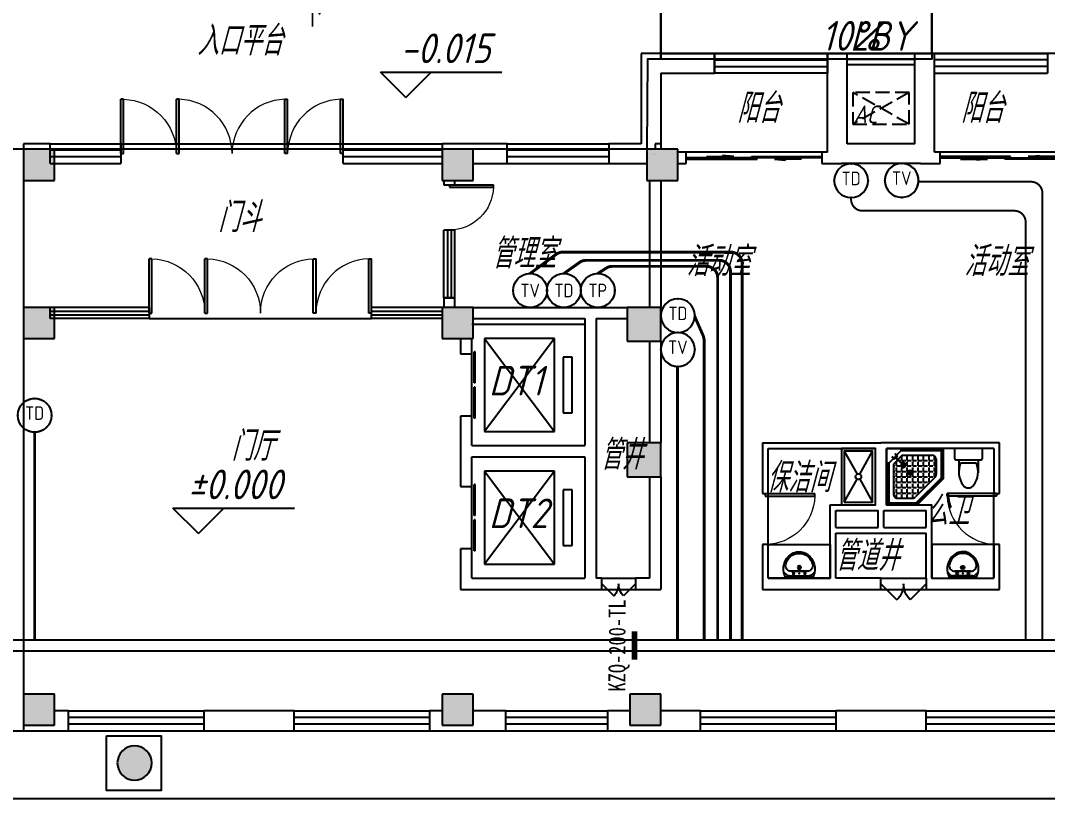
# Model space of a CAD drawing. Extents: x 0 to 2972856, y -1269770 to 0.
# Drawn here: x 2723406 to 2741606, y -885166 to -871384 of the extents above; entities that cross this region are included whole.
import ezdxf
from ezdxf.enums import TextEntityAlignment as Align

# ---------------------------------------------------------------- set-up
doc = ezdxf.new("R2010")
doc.units = 0
doc.header["$LTSCALE"] = 1000
doc.header["$PDSIZE"] = 50
doc.linetypes.add('DASH', pattern=[0.35, 0.25, -0.1])
for name, color, linetype in [('1-建筑底图', 8, 'Continuous'), ('CABLETRAY_PDS', 4, 'Continuous'), ('EQUIP-通讯', 3, 'Continuous'), ('PUB_TEXT', 7, 'Continuous'), ('WIRE-综合布线', 4, 'Continuous'), ('抗震支吊架', 2, 'Continuous'), ('洁具', 251, 'Continuous'), ('空调外机', 251, 'Continuous'), ('防火分区', 255, 'Continuous')]:
    doc.layers.add(name, color=color, linetype=linetype)
doc.styles.add('_TCH_DIM', font='SIMPLEX', dxfattribs={"bigfont": 'GBCBIG'})
doc.styles.add('_TEL_ATTDEF', font='GBENOR', dxfattribs={"width": 0.8, "height": 3, "bigfont": 'GBCBIG'})
doc.styles.add('_TEL_DIM', font='SIMPLEX', dxfattribs={"width": 0.8, "height": 3.5, "bigfont": 'HZTXT'})
doc.styles.add('kzcad', font='', dxfattribs={"width": 0.8})
doc.styles.get("Standard").update_dxf_attribs({"font": 'gbeitc.shx', "bigfont": 'gbcbig.shx'})
doc.styles.get('kzcad').set_extended_font_data('SimSun')
doc.linetypes.add('JIEDI', pattern='A,1.25,-0.25,0.25,-0.25,0.625,["/",Standard,S=0.6,R=0,X=0,Y=-0.3],0.625,-0.25,0.25,-0.25', length=4)

# ---------------------------------------------------------------- blocks, each defined once
blk = doc.blocks.new('$equip$00003204')
at = {"const_width": 0.05}
blk.add_lwpolyline([(0, 0.5, -1), (0, -0.5, -1), (0, 0.5, 0.021884)], format="xyb", dxfattribs=at)
blk.add_circle((0, 0), 0.5)
for p in [(0, 0.5), (-0.5, 0), (0.5, 0), (0, -0.5)]:
    blk.add_point(p)
at = {"color": 7, "style": '_TEL_ATTDEF'}
blk.add_attdef('$TEXT$', text='', height=0.4, dxfattribs=at).set_placement((0, 0), align=Align.MIDDLE_CENTER)
at = {"color": 7, "style": '_TEL_DIM', "flags": 1}
for tag in ['A', 'REMARK']:
    blk.add_attdef(tag, text='', height=0.00002, dxfattribs=at).set_placement((0, 0), align=Align.MIDDLE_CENTER)
blk = doc.blocks.new('$equip$00003209')
at = {"const_width": 0.05}
blk.add_lwpolyline([(0, 0.5, -1), (0, -0.5, -1), (0, 0.5, 0.021884)], format="xyb", dxfattribs=at)
blk.add_circle((0, 0), 0.5)
for p in [(0, 0.5), (-0.5, 0), (0.5, 0), (0, -0.5)]:
    blk.add_point(p)
at = {"color": 7, "style": '_TEL_ATTDEF'}
blk.add_attdef('$TEXT$', text='', height=0.4, dxfattribs=at).set_placement((0, 0), align=Align.MIDDLE_CENTER)
at = {"color": 7, "style": '_TEL_DIM', "flags": 1}
for tag in ['A', 'REMARK']:
    blk.add_attdef(tag, text='', height=0.00002, dxfattribs=at).set_placement((0, 0), align=Align.MIDDLE_CENTER)
blk = doc.blocks.new('$equip$00003208')
at = {"const_width": 0.05}
blk.add_lwpolyline([(0, 0.5, -1), (0, -0.5, -1), (0, 0.5, 0.021884)], format="xyb", dxfattribs=at)
blk.add_circle((0, 0), 0.5)
for p in [(0, 0.5), (-0.5, 0), (0.5, 0), (0, -0.5)]:
    blk.add_point(p)
at = {"color": 7, "style": '_TEL_ATTDEF'}
blk.add_attdef('$TEXT$', text='', height=0.4, dxfattribs=at).set_placement((0, 0), align=Align.MIDDLE_CENTER)
at = {"color": 7, "style": '_TEL_DIM', "flags": 1}
for tag in ['A', 'REMARK']:
    blk.add_attdef(tag, text='', height=0.00002, dxfattribs=at).set_placement((0, 0), align=Align.MIDDLE_CENTER)
blk = doc.blocks.new('A$C2CDD3BEF')
at = {"layer": '防火分区'}
h = blk.add_hatch(color=6, dxfattribs=at)
h.dxf.hatch_style = 1
edge = h.paths.add_edge_path()
edge.add_arc((460, 446), 282, 0, 360)
at = {"layer": '防火分区', "color": 6}
blk.add_lwpolyline([(0, 0), (900, 0), (900, 900), (0, 900)], close=True, dxfattribs=at)
blk.add_circle((460, 446), 282, dxfattribs=at)
blk = doc.blocks.new('$lvtry$00000178')
at = {"color": 0}
for p, q in [((-238, 0), (238, 0)), ((-214, -36), (-272, -91)), ((-180, -23), (180, -23)), ((-142, -105), (140, -105)), ((140, -105), (-142, -105)), ((216, -37), (268, -91))]:
    blk.add_line(p, q, dxfattribs=at)
blk.add_lwpolyline([(-104, -430, 0.224698), (110, -425, 0.348046), (269, -79), (239, 0), (-241, 0), (-271, -79, 0.356844)], format="xyb", close=True, dxfattribs=at)
for centre, radius in [((-100, -65), 16.3), ((1, -172), 31.6), ((100, -65), 16.3)]:
    blk.add_circle(centre, radius, dxfattribs=at)
at = {"color": 0, "lineweight": 13}
blk.add_circle((1, -172), 23, dxfattribs=at)
at = {"color": 0}
for centre, radius, start, end in [((-142, -205), 100, 90, 190.5602), ((-180, -73), 50, 90, 133.181), ((140, -205), 100, 349.4398, 90), ((180, -73), 50, 44.5607, 90), ((-1, -179), 243, 190.5602, 349.4398)]:
    blk.add_arc(centre, radius, start, end, dxfattribs=at)
for p in [(0, -65), (1, -172)]:
    blk.add_point(p, dxfattribs=at)
blk = doc.blocks.new('1F平面-CAD导入_dwg_Drawing4_t3_dwg_$plan$00001613-474159-1F-927810-1F')
at = {"layer": '洁具'}
for p, q in [((-30, 250), (-170, 250)), ((-200, 170), (-430, 170)), ((-260, -140), (-260, 140)), ((-200, -170), (-200, -220)), ((-170, -250), (-30, -250))]:
    blk.add_line(p, q, dxfattribs=at)
for points in [[(-200, 220), (-200, 170), (-200, -170), (-430, -170)], [(0, -220), (0, 220)]]:
    blk.add_lwpolyline(points, dxfattribs=at)
for centre, radius, start, end in [((-170, 220), 30, 90, 180), ((-30, 220), 30, 0, 90), ((-590, 0), 110, 123.4509, 236.5491), ((-413, -227), 398, 67.4505, 126.6381), ((-413, 227), 398, 233.3619, 292.5495), ((-170, -220), 30, 180, 270), ((-30, -220), 30, 270, 0)]:
    blk.add_arc(centre, radius, start, end, dxfattribs=at)
blk = doc.blocks.new('$lvtry$00000169')
at = {"color": 0}
for p, q in [((259, -36), (259, 0)), ((259, -36), (36, -259)), ((276, -120), (120, -276)), ((144, -151), (291, -298)), ((151, -144), (298, -291)), ((259, -24), (976, -24)), ((259, -36), (964, -36)), ((270, -213), (270, -143)), ((276, -120), (808, -120)), ((366, -213), (366, -143)), ((462, -213), (462, -143)), ((558, -213), (558, -143)), ((655, -213), (655, -143)), ((751, -213), (751, -143)), ((847, -213), (847, -143)), ((964, -36), (976, -24)), ((964, -36), (964, -525)), ((976, -24), (976, -530)), ((36, -259), (0, -259)), ((24, -259), (24, -976)), ((36, -259), (36, -964)), ((120, -276), (120, -808)), ((120, -309), (147, -309)), ((173, -309), (173, -239)), ((173, -309), (243, -309)), ((173, -405), (173, -335)), ((183, -213), (205, -213)), ((220, -213), (243, -213)), ((270, -213), (340, -213)), ((270, -263), (270, -239)), ((270, -405), (270, -335)), ((334, -309), (340, -309)), ((366, -213), (436, -213)), ((366, -309), (366, -239)), ((366, -309), (436, -309)), ((366, -405), (366, -335)), ((462, -213), (532, -213)), ((462, -309), (462, -239)), ((462, -309), (532, -309)), ((462, -405), (462, -335)), ((558, -213), (628, -213)), ((558, -309), (558, -239)), ((558, -309), (628, -309)), ((558, -405), (558, -335)), ((655, -213), (725, -213)), ((655, -309), (655, -239)), ((655, -309), (725, -309)), ((655, -405), (655, -335)), ((751, -213), (821, -213)), ((751, -309), (751, -239)), ((751, -309), (821, -309)), ((751, -405), (751, -335)), ((847, -213), (880, -213)), ((847, -309), (847, -239)), ((847, -309), (880, -309)), ((847, -405), (847, -335)), ((880, -192), (880, -460)), ((120, -405), (147, -405)), ((120, -501), (147, -501)), ((173, -405), (243, -405)), ((173, -501), (173, -431)), ((173, -501), (243, -501)), ((173, -598), (173, -528)), ((270, -405), (340, -405)), ((270, -501), (270, -431)), ((270, -501), (340, -501)), ((270, -598), (270, -528)), ((366, -405), (379, -405)), ((366, -501), (366, -431)), ((366, -501), (436, -501)), ((366, -598), (366, -528)), ((462, -405), (532, -405)), ((462, -501), (462, -431)), ((462, -501), (532, -501)), ((462, -598), (462, -528)), ((859, -511), (511, -859)), ((964, -525), (525, -964)), ((976, -530), (530, -976)), ((558, -405), (628, -405)), ((558, -501), (558, -431)), ((558, -501), (628, -501)), ((558, -598), (558, -528)), ((655, -405), (725, -405)), ((655, -501), (655, -431)), ((655, -501), (725, -501)), ((655, -598), (655, -528)), ((751, -405), (821, -405)), ((751, -501), (751, -431)), ((751, -501), (821, -501)), ((751, -598), (751, -528)), ((847, -405), (880, -405)), ((847, -501), (847, -431)), ((847, -501), (867, -501)), ((964, -525), (976, -530)), ((120, -598), (147, -598)), ((120, -694), (147, -694)), ((173, -598), (243, -598)), ((173, -694), (173, -624)), ((173, -694), (243, -694)), ((173, -790), (173, -720)), ((270, -598), (340, -598)), ((270, -694), (270, -624)), ((270, -694), (340, -694)), ((270, -790), (270, -720)), ((366, -598), (436, -598)), ((366, -694), (366, -624)), ((366, -694), (436, -694)), ((366, -790), (366, -720)), ((462, -598), (532, -598)), ((462, -694), (462, -624)), ((462, -694), (532, -694)), ((462, -790), (462, -720)), ((558, -598), (628, -598)), ((558, -694), (558, -624)), ((558, -694), (628, -694)), ((558, -790), (558, -720)), ((655, -598), (725, -598)), ((655, -694), (655, -624)), ((655, -694), (676, -694)), ((751, -598), (773, -598)), ((120, -790), (147, -790)), ((173, -790), (243, -790)), ((173, -878), (173, -816)), ((192, -880), (460, -880)), ((270, -790), (340, -790)), ((270, -880), (270, -816)), ((366, -790), (436, -790)), ((366, -880), (366, -816)), ((462, -790), (532, -790)), ((462, -880), (462, -816)), ((558, -790), (580, -790)), ((36, -964), (24, -976)), ((24, -976), (530, -976)), ((36, -964), (525, -964)), ((525, -964), (530, -976))]:
    blk.add_line(p, q, dxfattribs=at)
blk.add_lwpolyline([(0, 0), (0, -1000), (540, -1000), (1000, -540), (1000, 0)], close=True)
for points in [[(0, 0), (0, -1000)], [(0, 0), (1000, 0)], [(1000, 0), (1000, -540)], [(136, -190), (148, -178), (132, -162), (121, -174)], [(190, -136), (178, -148), (162, -132), (174, -121)], [(1000, -540), (540, -1000)], [(0, -1000), (540, -1000)]]:
    blk.add_lwpolyline(points, close=True, dxfattribs=at)
for radius in [43.8, 31.1]:
    blk.add_circle((416, -428), radius, dxfattribs=at)
for centre, radius, start, end in [((808, -192), 72, 0, 90), ((296, -296), 40.6, 142.583, 128.4197), ((296, -296), 28.6, 145.828, 125.6599), ((808, -460), 72, 315, 0), ((192, -808), 72, 180, 270), ((460, -808), 72, 270, 315)]:
    blk.add_arc(centre, radius, start, end, dxfattribs=at)
for p in [(103, -156, 0), (156, -102, 0), (416, -428, 0)]:
    blk.add_point(p, dxfattribs=at)
blk = doc.blocks.new('A$C70365C93')
at = {"layer": '洁具'}
blk.add_lwpolyline([(-1900, 2300), (-1900, 1700), (-800, 1700), (-800, 2300)], close=True, dxfattribs=at)
blk.add_blockref('$lvtry$00000178', (-1350, 2280), dxfattribs=at)
at = {"layer": '洁具', "rotation": 180}
blk.add_blockref('$lvtry$00000169', (0, 0), dxfattribs=at)
at = {"layer": '洁具', "extrusion": (0, 0, -1), "xscale": -1, "zscale": -1, "rotation": 90}
blk.add_blockref('1F平面-CAD导入_dwg_Drawing4_t3_dwg_$plan$00001613-474159-1F-927810-1F', (1450, 0), dxfattribs=at)
blk = doc.blocks.new('A$Cf5a72a1b')
at = {"layer": '空调外机', "linetype": 'DASH'}
for p, q in [((1000, 563), (0, 0)), ((1000, 0), (0, 563))]:
    blk.add_line(p, q, dxfattribs=at)
blk.add_lwpolyline([(1000, 563), (0, 563), (0, 0), (1000, 0)], close=True, dxfattribs=at)
at = {"layer": 'PUB_TEXT'}
blk.add_text('AC', height=315, dxfattribs=at).set_placement((5, 18))
blk = doc.blocks.new('$WINLIB2D$00000001')
at = {"color": 0}
for points in [[(-0.5, 0.5), (-0.5, -0.5)], [(-0.5, 0.5), (0.5, 0.5)], [(0.5, -0.5), (0.5, 0.5)], [(0.5, 0.1667), (-0.5, 0.1667)], [(0.5, -0.1667), (-0.5, -0.1667)], [(-0.5, -0.5), (0.5, -0.5)]]:
    blk.add_lwpolyline(points, dxfattribs=at)
blk = doc.blocks.new('$DorLib2D$00000116')
at = {"color": 0}
for p, q in [((-0.5, 0), (-0.146, 0.354)), ((0.5, 0), (0.146, 0.354))]:
    blk.add_line(p, q, dxfattribs=at)
for centre, start, end in [((-0.5, 0), 0, 45), ((0.5, 0), 135, 180)]:
    blk.add_arc(centre, 0.5, start, end, dxfattribs=at)
blk = doc.blocks.new('$DORLIB2D$00000127')
at = {"color": 0}
for points in [[(-0.533, 0.795), (-0.533, 0.69)], [(-0.033, 0.795), (-0.533, 0.795)], [(-0.033, 0.69), (-0.533, 0.69)], [(-0.033, 0.795), (-0.033, 0.69)], [(0.533, 0.795), (0.033, 0.795)], [(0.033, 0.795), (0.033, 0.69)], [(0.533, 0.69), (0.033, 0.69)], [(0.533, 0.795), (0.533, 0.69)], [(0.5, 0.5), (-0.5, 0.5)]]:
    blk.add_lwpolyline(points, dxfattribs=at)
blk = doc.blocks.new('$DorLib2D$00000001')
for p, q in [((0.45, 0.975), (0.5, 0.975)), ((0.45, 0), (0.45, 0.975)), ((0.5, 0), (0.5, 0.975)), ((0.5, 0), (0.45, 0))]:
    blk.add_line(p, q)
at = {"lineweight": 13}
blk.add_arc((0.475, 0), 0.975, 91.4693, 180, dxfattribs=at)
blk = doc.blocks.new('$DorLib2D$00000131')
at = {"color": 0, "linetype": 'Continuous'}
for p, q in [((0.15, 0.125), (0.2319, 0.1973)), ((0.2319, 0.1973), (0.2319, 0.125)), ((-0.5, 0.125), (-0.5, 0)), ((0.0192, 0.125), (-0.5, 0.125)), ((0.0192, 0), (0.0192, 0.125)), ((0.35, 0.125), (0.15, 0.125)), ((-0.5, 0), (0.0192, 0)), ((-0.024, 0), (0.5, 0)), ((-0.024, -0.125), (-0.024, 0)), ((0.5, 0), (0.5, -0.125)), ((-0.35, -0.125), (-0.15, -0.125)), ((-0.2319, -0.1973), (-0.2319, -0.125)), ((-0.15, -0.125), (-0.2319, -0.1973)), ((0.5, -0.125), (-0.024, -0.125))]:
    blk.add_line(p, q, dxfattribs=at)
blk = doc.blocks.new('$DorLib2D$00000002')
for p, q in [((-0.5, 0), (-0.5, 0.4875)), ((-0.475, 0.4875), (-0.5, 0.4875)), ((-0.475, 0), (-0.475, 0.4875)), ((0.475, 0), (0.475, 0.4875)), ((0.475, 0.4875), (0.5, 0.4875)), ((0.5, 0), (0.5, 0.4875)), ((-0.5, 0), (-0.475, 0)), ((0.5, 0), (0.475, 0))]:
    blk.add_line(p, q)
at = {"lineweight": 13}
for centre, start, end in [((-0.4875, 0), 0, 88.53072), ((0.4875, 0), 91.46928, 180)]:
    blk.add_arc(centre, 0.4875, start, end, dxfattribs=at)
blk = doc.blocks.new('1-1层建筑底图')
at = {"layer": '1-建筑底图'}
for points in [[(2109226.6, -730026.3), (2108676.6, -730026.3), (2108676.6, -730576.3), (2109226.6, -730576.3)], [(2116651.6, -730026.3), (2116101.6, -730026.3), (2116101.6, -730576.3), (2116651.6, -730576.3)], [(2120276.6, -730026.3), (2119726.6, -730026.3), (2119726.6, -730576.3), (2120276.6, -730576.3)], [(2109226.6, -732826.3), (2108676.6, -732826.3), (2108676.6, -733376.3), (2109226.6, -733376.3)], [(2116651.6, -732826.3), (2116101.6, -732826.3), (2116101.6, -733376.3), (2116651.6, -733376.3)], [(2119976.6, -732826.3), (2119376.6, -732826.3), (2119376.6, -733426.3), (2119976.6, -733426.3)], [(2119976.6, -735226.3), (2119376.6, -735226.3), (2119376.6, -735826.3), (2119976.6, -735826.3)], [(2109226.6, -739676.3), (2108676.6, -739676.3), (2108676.6, -740226.3), (2109226.6, -740226.3)], [(2116651.6, -739676.3), (2116101.6, -739676.3), (2116101.6, -740226.3), (2116651.6, -740226.3)], [(2119976.6, -739676.3), (2119426.6, -739676.3), (2119426.6, -740226.3), (2119976.6, -740226.3)]]:
    blk.add_hatch(color=256, dxfattribs=at).paths.add_polyline_path(points)
for p, q in [((2124776.6, -728326.3), (2124776.6, -727126.3)), ((2120926.6, -728326.3), (2119626.6, -728326.3)), ((2119626.6, -728326.3), (2119626.6, -729926.3)), ((2120926.6, -728676.3), (2120926.6, -728326.3)), ((2123276.6, -728326.3), (2122926.6, -728326.3)), ((2122926.6, -728326.3), (2122926.6, -728676.3)), ((2123276.6, -729926.3), (2123276.6, -728326.3)), ((2124476.6, -729926.3), (2124476.6, -728326.3)), ((2124826.6, -728326.3), (2124476.6, -728326.3)), ((2124826.6, -728676.3), (2124826.6, -728326.3)), ((2115454.6, -729106.4), (2115004.6, -728656.4)), ((2115004.6, -728656.4), (2117155.6, -728656.4)), ((2115454.6, -729106.4), (2115904.6, -728656.4)), ((2119976.6, -728676.3), (2120926.6, -728676.3)), ((2119976.6, -728676.3), (2119976.6, -730026.3)), ((2122926.6, -730076.3), (2122926.6, -728676.3)), ((2124826.6, -730076.3), (2124826.6, -728676.3)), ((2109151.6, -729926.3), (2108676.6, -729926.3)), ((2108676.6, -729926.3), (2108676.6, -730026.3)), ((2109151.6, -730026.3), (2109151.6, -729926.3)), ((2110403.6, -729926.3), (2111389.4, -729926.3)), ((2111389.4, -729926.3), (2113361, -729926.3)), ((2113361, -729926.3), (2114346.9, -729926.3)), ((2116226.6, -729926.3), (2116101.6, -729926.3)), ((2116101.6, -729926.3), (2116101.6, -730026.3)), ((2117251.6, -729926.3), (2116226.6, -729926.3)), ((2117251.6, -730276.3), (2117251.6, -729926.3)), ((2119626.6, -729926.3), (2119051.6, -729926.3)), ((2119051.6, -729926.3), (2119051.6, -730276.3)), ((2119976.6, -729926.3), (2119876.6, -729926.3)), ((2119876.6, -729926.3), (2119876.6, -730026.3)), ((2124476.6, -729926.3), (2123276.6, -729926.3)), ((2109226.6, -730026.3), (2108676.6, -730026.3)), ((2108676.6, -730026.3), (2108676.6, -730576.3)), ((2109226.6, -730576.3), (2109226.6, -730026.3)), ((2116651.6, -730026.3), (2116101.6, -730026.3)), ((2116101.6, -730026.3), (2116101.6, -730576.3)), ((2116651.6, -730576.3), (2116651.6, -730026.3)), ((2120276.6, -730026.3), (2119726.6, -730026.3)), ((2119726.6, -730026.3), (2119726.6, -730576.3)), ((2119826.6, -730126.3), (2119826.6, -730126.3)), ((2119851.6, -730126.3), (2119851.6, -730126.3)), ((2119876.6, -730126.3), (2119876.6, -730126.3)), ((2120276.6, -730576.3), (2120276.6, -730026.3)), ((2120426.6, -730076.3), (2120276.6, -730076.3)), ((2120426.6, -730276.3), (2120426.6, -730076.3)), ((2122826.6, -730076.3), (2120426.6, -730076.3)), ((2122926.6, -730076.3), (2122826.6, -730076.3)), ((2122826.6, -730076.3), (2122826.6, -730276.3)), ((2124926.6, -730076.3), (2124826.6, -730076.3)), ((2127326.6, -730076.3), (2124926.6, -730076.3)), ((2124926.6, -730276.3), (2124926.6, -730076.3)), ((2116651.6, -730276.3), (2117251.6, -730276.3)), ((2119051.6, -730276.3), (2119726.6, -730276.3)), ((2120276.6, -730276.3), (2120426.6, -730276.3)), ((2122826.6, -730276.3), (2123176.6, -730276.3)), ((2124576.6, -730276.3), (2123176.6, -730276.3)), ((2124576.6, -730276.3), (2124926.6, -730276.3)), ((2108676.6, -730526.3), (2108676.6, -740026.3)), ((2108676.6, -730576.3), (2109226.6, -730576.3)), ((2116101.6, -730576.3), (2116651.6, -730576.3)), ((2116126.6, -730576.3), (2116126.6, -730656.3)), ((2116126.6, -730656.3), (2116326.6, -730656.3)), ((2116326.6, -730656.3), (2116326.6, -730576.3)), ((2119726.6, -730576.3), (2120276.6, -730576.3)), ((2119776.6, -730576.3), (2119776.6, -732826.3)), ((2119976.6, -730576.3), (2119976.6, -732826.3)), ((2116326.6, -732656.3), (2116126.6, -732656.3)), ((2116126.6, -732656.3), (2116126.6, -732826.3)), ((2116326.6, -732826.3), (2116326.6, -732656.3)), ((2109226.6, -732826.3), (2108676.6, -732826.3)), ((2108676.6, -732826.3), (2108676.6, -733376.3)), ((2109226.6, -733376.3), (2109226.6, -732826.3)), ((2116651.6, -732826.3), (2116101.6, -732826.3)), ((2116101.6, -732826.3), (2116101.6, -733376.3)), ((2116651.6, -733376.3), (2116651.6, -732826.3)), ((2116651.6, -732826.3), (2118726.6, -732826.3)), ((2118726.6, -732826.3), (2119376.6, -732826.3)), ((2119976.6, -732826.3), (2119376.6, -732826.3)), ((2119376.6, -732826.3), (2119376.6, -733426.3)), ((2119976.6, -733426.3), (2119976.6, -732826.3)), ((2110906.4, -733026.3), (2111892.2, -733026.3)), ((2111892.2, -733026.3), (2113863.8, -733026.3)), ((2113863.8, -733026.3), (2114849.6, -733026.3)), ((2116226.6, -732926.3), (2116226.6, -732926.3)), ((2116376.6, -732926.3), (2116376.6, -732926.3)), ((2116526.6, -732926.3), (2116526.6, -732926.3)), ((2116651.6, -733026.3), (2118626.6, -733026.3)), ((2118626.6, -733026.3), (2118626.6, -735276.3)), ((2118826.6, -733026.3), (2119376.6, -733026.3)), ((2118826.6, -733026.3), (2118826.6, -735376.3)), ((2116626.6, -733126.3), (2118626.6, -733126.3)), ((2108676.6, -733376.3), (2109226.6, -733376.3)), ((2116101.6, -733376.3), (2116651.6, -733376.3)), ((2116426.6, -733376.3), (2116426.6, -733651.3)), ((2116626.6, -733651.3), (2116626.6, -733376.3)), ((2116851.6, -733376.3), (2118091.6, -735026.3)), ((2118091.6, -733376.3), (2116851.6, -735026.3)), ((2116851.6, -733376.3), (2116851.6, -735026.3)), ((2118091.6, -733376.3), (2116851.6, -733376.3)), ((2118091.6, -735026.3), (2118091.6, -733376.3)), ((2119376.6, -733426.3), (2119976.6, -733426.3)), ((2119776.6, -733426.3), (2119776.6, -735226.3)), ((2119976.6, -733426.3), (2119976.6, -735226.3)), ((2116426.6, -733651.3), (2116626.6, -733651.3)), ((2118246.6, -733706.3), (2118246.6, -734696.3)), ((2118401.6, -733706.3), (2118246.6, -733706.3)), ((2118401.6, -734696.3), (2118401.6, -733706.3)), ((2118246.6, -734696.3), (2118401.6, -734696.3)), ((2116626.6, -734751.3), (2116426.6, -734751.3)), ((2116426.6, -734751.3), (2116426.6, -735376.3)), ((2116626.6, -735276.3), (2116626.6, -734751.3)), ((2116851.6, -735026.3), (2118091.6, -735026.3)), ((2116626.6, -735276.3), (2118626.6, -735276.3)), ((2119976.6, -735226.3), (2119376.6, -735226.3)), ((2119376.6, -735226.3), (2119376.6, -735826.3)), ((2119976.6, -735826.3), (2119976.6, -735226.3)), ((2121776.6, -735226.3), (2123876.6, -735226.3)), ((2121776.6, -735226.3), (2121776.6, -736126.3)), ((2125976.6, -735226.3), (2123876.6, -735226.3)), ((2125976.6, -736126.3), (2125976.6, -735226.3)), ((2116426.6, -735376.3), (2116426.6, -736001.3)), ((2118826.6, -735376.3), (2118826.6, -737626.3)), ((2121876.6, -735326.3), (2123776.6, -735326.3)), ((2121876.6, -736126.3), (2121876.6, -735326.3)), ((2123226.6, -735376.3), (2123452.3, -735782.6)), ((2123500.9, -735782.6), (2123726.6, -735376.3)), ((2123776.6, -736326.3), (2123776.6, -735326.3)), ((2123976.6, -736326.3), (2123976.6, -735326.3)), ((2125876.6, -735326.3), (2123976.6, -735326.3)), ((2125876.6, -735326.3), (2125876.6, -736126.3)), ((2116626.6, -736001.3), (2116626.6, -735476.3)), ((2116626.6, -735476.3), (2118626.6, -735476.3)), ((2118626.6, -735476.3), (2118626.6, -737626.3)), ((2116851.6, -735726.3), (2118091.6, -737376.3)), ((2118091.6, -735726.3), (2116851.6, -737376.3)), ((2116851.6, -735726.3), (2116851.6, -737376.3)), ((2118091.6, -735726.3), (2116851.6, -735726.3)), ((2118091.6, -737376.3), (2118091.6, -735726.3)), ((2116426.6, -736001.3), (2116626.6, -736001.3)), ((2119376.6, -735826.3), (2119976.6, -735826.3)), ((2119776.6, -735826.3), (2119776.6, -737626.3)), ((2119976.6, -735826.3), (2119976.6, -737826.3)), ((2123226.6, -736276.3), (2123452.3, -735870)), ((2123500.9, -735870), (2123726.6, -736276.3)), ((2118246.6, -736056.3), (2118246.6, -737046.3)), ((2118401.6, -736056.3), (2118246.6, -736056.3)), ((2118401.6, -737046.3), (2118401.6, -736056.3)), ((2121776.6, -736126.3), (2121876.6, -736126.3)), ((2121876.6, -737026.3), (2121876.6, -736126.3)), ((2125876.6, -737026.3), (2125876.6, -736126.3)), ((2125876.6, -736126.3), (2125976.6, -736126.3)), ((2122976.6, -736326.3), (2123776.6, -736326.3)), ((2122976.6, -736826.3), (2122976.6, -736326.3)), ((2123976.6, -736326.3), (2124776.6, -736326.3)), ((2124776.6, -736826.3), (2124776.6, -736326.3)), ((2111778.6, -736832.8), (2111328.6, -736382.8)), ((2111328.6, -736382.8), (2113479.5, -736382.8)), ((2111778.6, -736832.8), (2112228.6, -736382.8)), ((2123076.6, -736426.3), (2123826.6, -736426.3)), ((2123076.6, -736726.3), (2123076.6, -736426.3)), ((2123826.6, -736726.3), (2123826.6, -736426.3)), ((2123926.6, -736426.3), (2124676.6, -736426.3)), ((2123926.6, -736726.3), (2123926.6, -736426.3)), ((2124676.6, -736726.3), (2124676.6, -736426.3)), ((2123076.6, -736726.3), (2123826.6, -736726.3)), ((2123926.6, -736726.3), (2124676.6, -736726.3)), ((2122976.6, -737626.3), (2122976.6, -736826.3)), ((2123076.6, -736826.3), (2123876.6, -736826.3)), ((2123076.6, -737626.3), (2123076.6, -736826.3)), ((2123876.6, -736826.3), (2124676.6, -736826.3)), ((2124676.6, -737626.3), (2124676.6, -736826.3)), ((2124776.6, -737626.3), (2124776.6, -736826.3)), ((2118246.6, -737046.3), (2118401.6, -737046.3)), ((2121876.6, -737026.3), (2121776.6, -737026.3)), ((2121776.6, -737026.3), (2121776.6, -737826.3)), ((2121876.6, -737626.3), (2121876.6, -737026.3)), ((2125976.6, -737026.3), (2125876.6, -737026.3)), ((2125876.6, -737026.3), (2125876.6, -737626.3)), ((2125976.6, -737826.3), (2125976.6, -737026.3)), ((2116626.6, -737101.3), (2116426.6, -737101.3)), ((2116426.6, -737101.3), (2116426.6, -737826.3)), ((2116626.6, -737626.3), (2116626.6, -737101.3)), ((2116851.6, -737376.3), (2118091.6, -737376.3)), ((2116626.6, -737626.3), (2118626.6, -737626.3)), ((2118926.6, -737626.3), (2118826.6, -737626.3)), ((2118926.6, -737826.3), (2118926.6, -737626.3)), ((2118926.6, -737626.3), (2119526.6, -737626.3)), ((2119776.6, -737626.3), (2119526.6, -737626.3)), ((2119526.6, -737626.3), (2119526.6, -737826.3)), ((2121876.6, -737626.3), (2122976.6, -737626.3)), ((2123876.6, -737626.3), (2123076.6, -737626.3)), ((2123876.6, -737826.3), (2123876.6, -737626.3)), ((2123876.6, -737626.3), (2124676.6, -737626.3)), ((2124676.6, -737626.3), (2124676.6, -737826.3)), ((2124776.6, -737626.3), (2125876.6, -737626.3)), ((2116426.6, -737826.3), (2118726.6, -737826.3)), ((2118726.6, -737826.3), (2118926.6, -737826.3)), ((2118926.6, -737826.3), (2119526.6, -737826.3)), ((2119526.6, -737826.3), (2119976.6, -737826.3)), ((2121776.6, -737826.3), (2122976.6, -737826.3)), ((2122976.6, -737826.3), (2123876.6, -737826.3)), ((2123876.6, -737826.3), (2124676.6, -737826.3)), ((2124676.6, -737826.3), (2124776.6, -737826.3)), ((2124776.6, -737826.3), (2125976.6, -737826.3)), ((2109226.6, -739676.3), (2108676.6, -739676.3)), ((2108676.6, -739676.3), (2108676.6, -740226.3)), ((2109226.6, -740226.3), (2109226.6, -739676.3)), ((2116651.6, -739676.3), (2116101.6, -739676.3)), ((2116101.6, -739676.3), (2116101.6, -740226.3)), ((2116651.6, -740226.3), (2116651.6, -739676.3)), ((2119976.6, -739676.3), (2119426.6, -739676.3)), ((2119426.6, -739676.3), (2119426.6, -740226.3)), ((2119976.6, -740226.3), (2119976.6, -739676.3)), ((2109476.6, -739976.3), (2109226.6, -739976.3)), ((2109476.6, -740326.3), (2109476.6, -739976.3)), ((2113476.6, -739976.3), (2111876.6, -739976.3)), ((2111876.6, -739976.3), (2111876.6, -740326.3)), ((2113476.6, -740326.3), (2113476.6, -739976.3)), ((2116101.6, -739976.3), (2115876.6, -739976.3)), ((2115876.6, -739976.3), (2115876.6, -740326.3)), ((2117226.6, -739976.3), (2116651.6, -739976.3)), ((2117226.6, -740326.3), (2117226.6, -739976.3)), ((2119426.6, -739976.3), (2119026.6, -739976.3)), ((2119026.6, -739976.3), (2119026.6, -740326.3)), ((2120676.6, -739976.3), (2119976.6, -739976.3)), ((2120676.6, -740326.3), (2120676.6, -739976.3)), ((2124676.6, -739976.3), (2123076.6, -739976.3)), ((2123076.6, -739976.3), (2123076.6, -740326.3)), ((2124676.6, -740326.3), (2124676.6, -739976.3)), ((2108676.6, -740226.3), (2109226.6, -740226.3)), ((2108676.6, -740226.3), (2108676.6, -740326.3)), ((2108676.6, -740326.3), (2109476.6, -740326.3)), ((2111876.6, -740326.3), (2113476.6, -740326.3)), ((2115876.6, -740326.3), (2116376.6, -740326.3)), ((2116101.6, -740226.3), (2116651.6, -740226.3)), ((2116376.6, -740326.3), (2117226.6, -740326.3)), ((2119026.6, -740326.3), (2119701.6, -740326.3)), ((2119426.6, -740226.3), (2119976.6, -740226.3)), ((2119701.6, -740326.3), (2120676.6, -740326.3)), ((2123076.6, -740326.3), (2124676.6, -740326.3)), ((2078676.6, -741526.3), (2152126.6, -741526.3))]:
    blk.add_line(p, q, dxfattribs=at)
for points in [[(2108476.6, -730026.3), (2108476.6, -728426.3), (2108276.6, -728426.3), (2108276.6, -726926.3), (2119976.6, -726926.3), (2119976.6, -728426.3), (2119736.6, -728426.3), (2119726.6, -730026.3)], [(2119976.6, -727026.3), (2124776.6, -727026.3), (2124776.6, -728326.3), (2119976.6, -728326.3)], [(2124776.6, -728326.3), (2124776.6, -728426.3), (2119976.6, -728426.3), (2119976.6, -728326.3)], [(2123176.6, -736326.3), (2123776.6, -736326.3), (2123776.6, -735326.3), (2123176.6, -735326.3)], [(2123226.6, -736276.3), (2123726.6, -736276.3), (2123726.6, -735376.3), (2123226.6, -735376.3)], [(2121876.6, -737626.3), (2121876.6, -737026.3), (2122976.6, -737026.3), (2122976.6, -737626.3)]]:
    blk.add_lwpolyline(points, close=True, dxfattribs=at)
for points in [[(2151519.2, -728326.3), (2124776.6, -728326.3)], [(2123276.6, -728426.3), (2124476.6, -728426.3)], [(2123276.6, -728526.3), (2124476.6, -728526.3)], [(2078676.6, -740326.3), (2152126.6, -740326.3)]]:
    blk.add_lwpolyline(points, dxfattribs=at)
blk.add_circle((2123476.6, -735826.3), 50, dxfattribs=at)
for name, p, xscale, yscale, zscale, rotation in [('$WINLIB2D$00000001', (2121926.6, -728501.3), 2000, 350, 2000, 180), ('$WINLIB2D$00000001', (2125826.6, -728501.3), -2000, 350, -2000, 180), ('$DorLib2D$00000131', (2121626.6, -730176.3), 2400, -200, 2400, 180), ('$DorLib2D$00000131', (2126126.6, -730176.3), -2400, -200, -2400, 180), ('$DorLib2D$00000001', (2116226.6, -731056.3), -800, 800, -800, 270), ('$WINLIB2D$00000001', (2116226.6, -732056.3), -1200, -200, -1200, 270), ('$DorLib2D$00000001', (2111399.3, -732926.3), -985.8156028368794, 985.8156028368794, -985.8156028368794, 359.9999999999991), ('$DorLib2D$00000002', (2112878, -732926.3), -1971.631205673759, 1971.631205673759, -1971.631205673759, 359.9999999999991), ('$DorLib2D$00000001', (2114356.7, -732926.3), 985.8156028368794, 985.8156028368794, 985.8156028368794, 359.9999999999991), ('$WINLIB2D$00000001', (2110029, -732926.3), -1754.751773049186, 200, -1754.751773049186, 359.9999999999991), ('$WINLIB2D$00000001', (2115475.6, -732926.3), -1251.985815603296, 200, -1251.985815603296, 359.9999999999991), ('$DORLIB2D$00000127', (2116526.6, -734201.3), 1100, 200, 1100, 270), ('$DORLIB2D$00000127', (2116526.6, -736551.3), 1100, 200, 1100, 270), ('$DorLib2D$00000001', (2121826.6, -736576.3), 900, -900, 900, 90), ('$DorLib2D$00000001', (2125926.6, -736576.3), 900, 900, 900, 90), ('A$C2CDD3BEF', (2110149.9, -740416.5), -1.08, 1.08, 1.08, 180)]:
    blk.add_blockref(name, p, dxfattribs=dict(at, xscale=xscale, yscale=yscale, zscale=zscale, rotation=rotation))
blk.add_blockref('A$Cf5a72a1b', (2123377.1, -729582.5), dxfattribs=at)
for name, p, xscale, yscale, zscale in [('$DorLib2D$00000001', (2110896.5, -730101.3), -985.8156028368794, 985.8156028368794, -985.8156028368794), ('$DorLib2D$00000002', (2112375.2, -730101.3), 1971.631205673759, 1971.631205673759, 1971.631205673759), ('$DorLib2D$00000001', (2113854, -730101.3), 985.8156028368794, 985.8156028368794, 985.8156028368794), ('$WINLIB2D$00000001', (2109777.6, -730101.3), 1251.985815603296, -350, 1251.985815603296), ('$WINLIB2D$00000001', (2115224.2, -730101.3), 1754.751773049186, -350, 1754.751773049186), ('$WINLIB2D$00000001', (2118151.6, -730101.3), 1800, -350, 1800), ('$DorLib2D$00000116', (2119226.6, -737726.3), 600, -600, 200), ('$DorLib2D$00000116', (2124276.6, -737726.3), 800, -800, 200), ('$WINLIB2D$00000001', (2110676.6, -740151.3), 2400, -350, 2400), ('$WINLIB2D$00000001', (2114676.6, -740151.3), 2400, -350, 2400), ('$WINLIB2D$00000001', (2118126.6, -740151.3), 1800, -350, 1800), ('$WINLIB2D$00000001', (2121876.6, -740151.3), 2400, -350, 2400), ('$WINLIB2D$00000001', (2125876.6, -740151.3), 2400, -350, 2400)]:
    blk.add_blockref(name, p, dxfattribs=dict(at, xscale=xscale, yscale=yscale, zscale=zscale))
at = {"layer": '1-建筑底图', "rotation": 180}
blk.add_blockref('A$C70365C93', (2123976.6, -735326.3), dxfattribs=at)
at = {"layer": '1-建筑底图', "xscale": -1, "rotation": 180}
blk.add_blockref('$lvtry$00000178', (2122427.5, -737606.3), dxfattribs=at)
at = {"layer": '1-建筑底图', "style": '_TCH_DIM'}
blk.add_text('下', height=506.4, dxfattribs=at).set_placement((2113625.8, -727851.3))
at = {"layer": '1-建筑底图'}
for s, p in [('入口平台', (2111753.4, -728361.4)), ('10%', (2122821.1, -728277.6)), ('LBY', (2123326.3, -728281.2)), ('-0.015', (2115356.3, -728498.9)), ('阳台', (2121322, -729558.2)), ('阳台', (2125289.1, -729558.2)), ('门斗', (2112124.6, -731492.5)), ('管理室', (2116975.4, -732133.1)), ('活动室', (2120427.1, -732272.4)), ('活动室', (2125350.7, -732272.4)), ('DT1', (2116927.7, -734387.4)), ('门厅', (2112360, -735543.9)), ('管井', (2118896.6, -735698.2)), ('保洁间', (2121848.4, -736102.5)), ('%%P0.000', (2111596.6, -736225.3)), ('公卫', (2124681.9, -736685.3)), ('DT2', (2116927.7, -736737.4)), ('管道井', (2123061.9, -737489.3)), ('管道井', (2123061.9, -737489.3))]:
    blk.add_text(s, height=525, dxfattribs=at).set_placement(p)

msp = doc.modelspace()

# ---------------------------------------------------------------- linework, layer by layer
at = {"layer": 'CABLETRAY_PDS', "linetype": 'ByBlock'}
for p, q in [((2685407, -882357), (2771300, -882357)), ((2771300, -882557), (2685407, -882557))]:
    msp.add_line(p, q, dxfattribs=at)
at = {"layer": 'WIRE-综合布线', "linetype": 'Continuous'}
for points, const_width in [([(2739322, -874240), (2741316, -874240)], 35), ([(2738126, -874554), (2738126, -874521)], 35), ([(2741516, -882357), (2741516, -874440)], 35), ([(2738326, -874754), (2741019, -874754)], 35), ([(2741219, -882357), (2741219, -874954)], 35), ([(2735050, -882357), (2735050, -877512)], 52.5), ([(2723656, -882357), (2723656, -878678)], 52.5)]:
    msp.add_lwpolyline(points, dxfattribs=dict(at, const_width=const_width))
for points, const_width in [([(2741516, -874440, 0.414214), (2741316, -874240)], 35), ([(2738126, -874554, 0.414214), (2738326, -874754)], 35), ([(2741219, -874954, 0.414214), (2741019, -874754)], 35), ([(2732437, -875866), (2732897, -875526, -0.160387), (2733016, -875487), (2735995, -875487, -0.414214), (2736195, -875687), (2736195, -882357)], 52.5), ([(2733036, -875866), (2733313, -875669, -0.155849), (2733428, -875632), (2735788, -875632, -0.414214), (2735988, -875832), (2735988, -882357)], 52.5), ([(2733636, -875866), (2733787, -875769, -0.142949), (2733894, -875738), (2735561, -875738, -0.414214), (2735761, -875938), (2735761, -882357)], 52.5), ([(2735520, -882357), (2735520, -877046, 0.103542), (2735503, -876965), (2735355, -876628)], 52.5)]:
    msp.add_lwpolyline(points, format="xyb", dxfattribs=dict(at, const_width=const_width))
at = {"layer": '抗震支吊架', "color": 2, "const_width": 100}
msp.add_lwpolyline([(2734287, -882707), (2734287, -882207)], dxfattribs=at)

# ---------------------------------------------------------------- block references
at = {"layer": '1-建筑底图', "linetype": 'ByBlock'}
msp.add_blockref('1-1层建筑底图', (614779, -143639), dxfattribs=at)
at = {"layer": 'EQUIP-通讯', "linetype": 'JIEDI'}
ref = msp.add_blockref('$equip$00003209', (2738126, -874221), dxfattribs=dict(at, xscale=-600, yscale=600, zscale=600, rotation=180))
ref.add_attrib('$TEXT$', 'TD', dxfattribs={"layer": '0', "color": 7, "height": 240, "style": '_TEL_ATTDEF'}).set_placement((2738126, -874181), align=Align.MIDDLE_CENTER)
ref = msp.add_blockref('$equip$00003204', (2739023, -874216), dxfattribs=dict(at, xscale=-600, yscale=600, zscale=600, rotation=180))
ref.add_attrib('$TEXT$', 'TV', dxfattribs={"layer": '0', "color": 7, "height": 240, "style": '_TEL_ATTDEF'}).set_placement((2739023, -874176), align=Align.MIDDLE_CENTER)
at = {"layer": 'EQUIP-通讯', "linetype": 'JIEDI', "xscale": 600, "yscale": 600, "zscale": 600}
for name, p, values in [('$equip$00003204', (2732437, -876166), {'$TEXT$': 'TV'}), ('$equip$00003209', (2733036, -876166), {'$TEXT$': 'TD'}), ('$equip$00003208', (2733636, -876166), {'$TEXT$': 'TP'})]:
    msp.add_blockref(name, p, dxfattribs=at).add_auto_attribs(values)
at = {"layer": 'EQUIP-通讯', "linetype": 'JIEDI'}
ref = msp.add_blockref('$equip$00003209', (2735056, -876612), dxfattribs=dict(at, xscale=-600, yscale=600, zscale=600, rotation=180))
ref.add_attrib('$TEXT$', 'TD', dxfattribs={"layer": '0', "color": 7, "height": 240, "style": '_TEL_ATTDEF'}).set_placement((2735056, -876572), align=Align.MIDDLE_CENTER)
ref = msp.add_blockref('$equip$00003204', (2735056, -877212), dxfattribs=dict(at, xscale=-600, yscale=600, zscale=600, rotation=180))
ref.add_attrib('$TEXT$', 'TV', dxfattribs={"layer": '0', "color": 7, "height": 240, "style": '_TEL_ATTDEF'}).set_placement((2735056, -877172), align=Align.MIDDLE_CENTER)
ref = msp.add_blockref('$equip$00003209', (2723656, -878378), dxfattribs=dict(at, xscale=600, yscale=600, zscale=600, rotation=180))
ref.add_attrib('$TEXT$', 'TD', dxfattribs={"layer": '0', "color": 7, "height": 240, "style": '_TEL_ATTDEF'}).set_placement((2723656, -878338), align=Align.MIDDLE_CENTER)

# ---------------------------------------------------------------- texts
at = {"layer": '抗震支吊架', "color": 2, "style": 'kzcad', "width": 0.8}
msp.add_text('KZQ-200-TL', height=300, rotation=89.8854, dxfattribs=at).set_placement((2734127, -882457), align=Align.CENTER)

doc.saveas('drawing.dxf')
